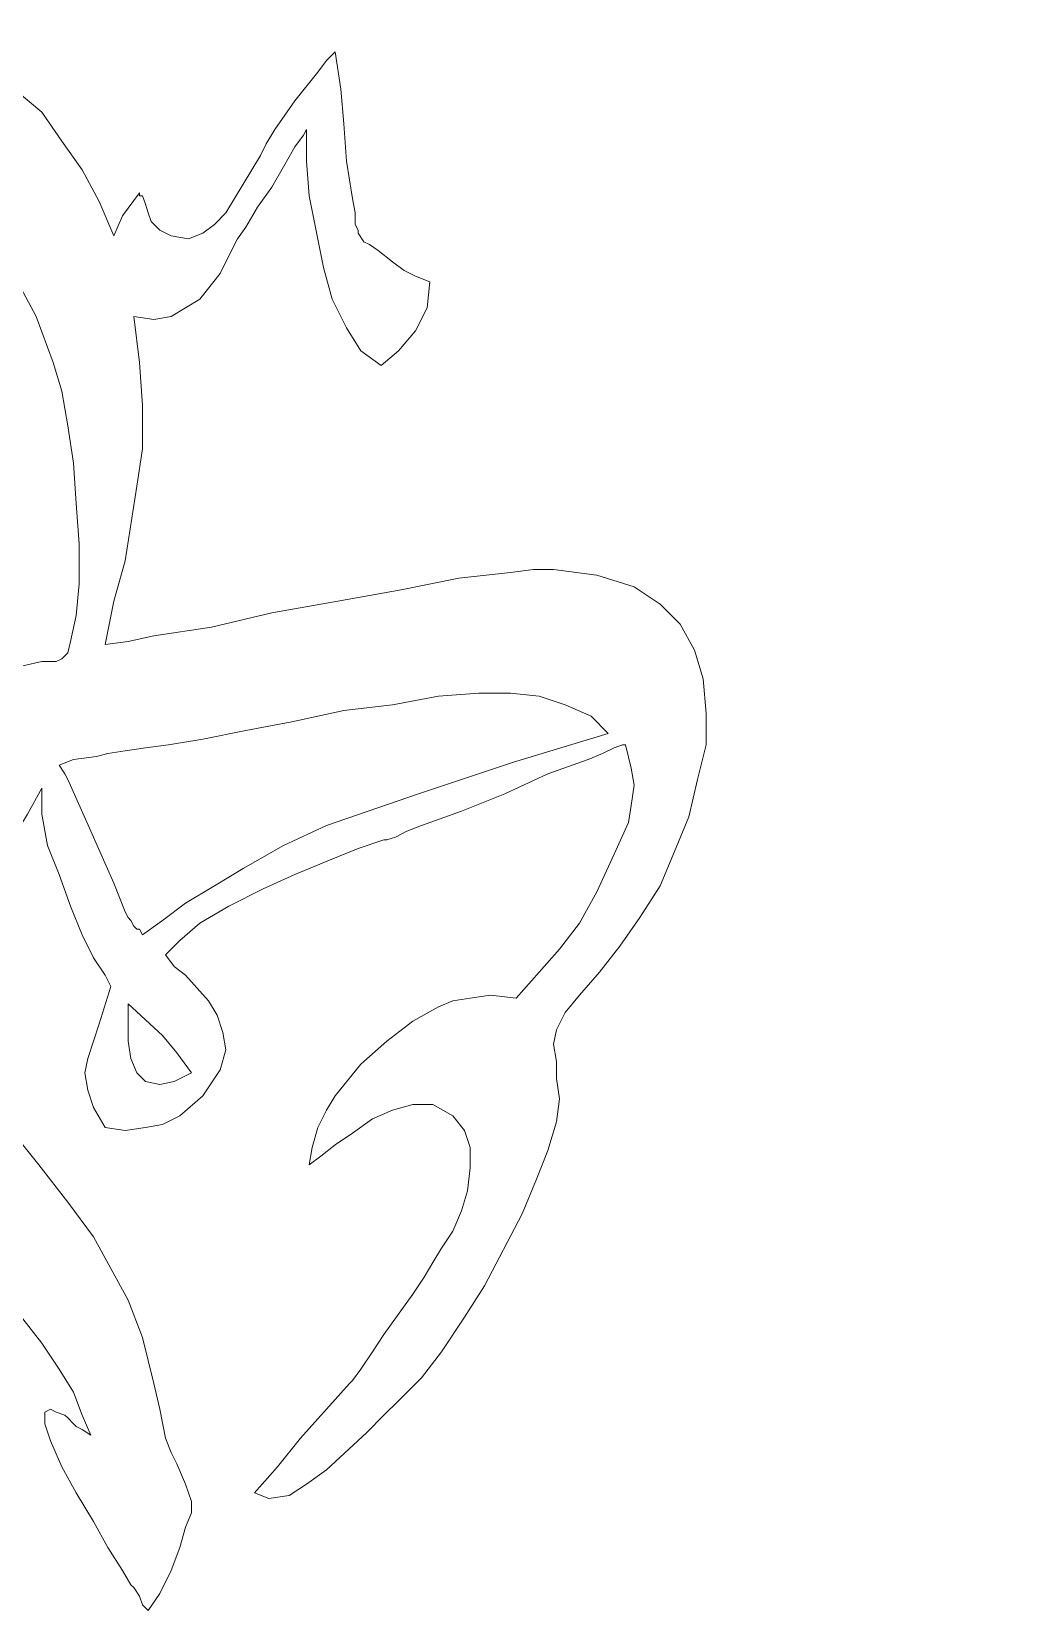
# Model space of a CAD drawing. Header units: centimetres. Extents: x -51 to 51, y -37 to 37.
# Drawn here: x -3.03 to 5.99, y 20.69 to 35.29 of the extents above; entities that cross this region are included whole.
import ezdxf

# ---------------------------------------------------------------- set-up
doc = ezdxf.new("R2010")
doc.units = ezdxf.units.CM
doc.header["$MEASUREMENT"] = 0
doc.layers.add('Layer 1', color=7, linetype='Continuous')

msp = doc.modelspace()

# ---------------------------------------------------------------- linework, layer by layer
at = {"layer": 'Layer 1', "lineweight": 9}
for points, knots in [([(-3.93871, 35.29278), (-3.93871, 35.29278), (-3.40998, 34.94911), (-3.40998, 34.94911), (-3.40998, 34.94911), (-3.40998, 34.94911), (-2.93413, 34.55256), (-2.93413, 34.55256), (-2.93413, 34.55256), (-2.93413, 34.55256), (-2.74907, 34.28819), (-2.74907, 34.28819), (-2.74907, 34.28819), (-2.74907, 34.28819), (-2.56402, 34.02383), (-2.56402, 34.02383), (-2.56402, 34.02383), (-2.56402, 34.02383), (-2.4054, 33.73303), (-2.4054, 33.73303), (-2.4054, 33.73303), (-2.4054, 33.73303), (-2.27321, 33.41579), (-2.27321, 33.41579)], [0, 0, 0, 0, 0.14285714, 0.14285714, 0.14285714, 0.14285714, 0.28571429, 0.28571429, 0.28571429, 0.28571429, 0.42857143, 0.42857143, 0.42857143, 0.42857143, 0.57142857, 0.57142857, 0.57142857, 0.57142857, 0.71428571, 0.71428571, 0.71428571, 0.71428571, 1, 1, 1, 1]), ([(-0.92495, 34.15601), (-0.92495, 34.15601), (-0.87208, 34.26176), (-0.87208, 34.26176), (-0.87208, 34.26176), (-0.87208, 34.26176), (-0.79277, 34.39394), (-0.79277, 34.39394), (-0.79277, 34.39394), (-0.79277, 34.39394), (-0.60772, 34.65831), (-0.60772, 34.65831), (-0.60772, 34.65831), (-0.60772, 34.65831), (-0.39622, 34.92267), (-0.39622, 34.92267), (-0.39622, 34.92267), (-0.39622, 34.92267), (-0.31691, 35.02842), (-0.31691, 35.02842), (-0.31691, 35.02842), (-0.31691, 35.02842), (-0.2376, 35.10773), (-0.2376, 35.10773)], [0, 0, 0, 0, 0.14285714, 0.14285714, 0.14285714, 0.14285714, 0.28571429, 0.28571429, 0.28571429, 0.28571429, 0.42857143, 0.42857143, 0.42857143, 0.42857143, 0.57142857, 0.57142857, 0.57142857, 0.57142857, 0.71428571, 0.71428571, 0.71428571, 0.71428571, 1, 1, 1, 1]), ([(-0.2376, 35.10773), (-0.2376, 35.10773), (-0.18473, 34.76405), (-0.18473, 34.76405), (-0.18473, 34.76405), (-0.18473, 34.76405), (-0.1583, 34.44681), (-0.1583, 34.44681), (-0.1583, 34.44681), (-0.1583, 34.44681), (-0.13186, 34.10314), (-0.13186, 34.10314), (-0.13186, 34.10314), (-0.13186, 34.10314), (-0.07899, 33.75946), (-0.07899, 33.75946)], [0, 0, 0, 0, 0.2, 0.2, 0.2, 0.2, 0.4, 0.4, 0.4, 0.4, 0.6, 0.6, 0.6, 0.6, 1, 1, 1, 1]), ([(-5.12835, 34.42038), (-5.12835, 34.42038), (-4.75824, 34.28819), (-4.75824, 34.28819), (-4.75824, 34.28819), (-4.75824, 34.28819), (-4.38813, 34.12958), (-4.38813, 34.12958), (-4.38813, 34.12958), (-4.38813, 34.12958), (-4.04446, 33.94452), (-4.04446, 33.94452), (-4.04446, 33.94452), (-4.04446, 33.94452), (-3.72722, 33.68016), (-3.72722, 33.68016), (-3.72722, 33.68016), (-3.72722, 33.68016), (-3.46286, 33.38935), (-3.46286, 33.38935), (-3.46286, 33.38935), (-3.46286, 33.38935), (-3.19849, 33.07212), (-3.19849, 33.07212), (-3.19849, 33.07212), (-3.19849, 33.07212), (-2.987, 32.67557), (-2.987, 32.67557), (-2.987, 32.67557), (-2.987, 32.67557), (-2.82838, 32.25259), (-2.82838, 32.25259)], [0, 0, 0, 0, 0.11111111, 0.11111111, 0.11111111, 0.11111111, 0.22222222, 0.22222222, 0.22222222, 0.22222222, 0.33333333, 0.33333333, 0.33333333, 0.33333333, 0.44444444, 0.44444444, 0.44444444, 0.44444444, 0.55555556, 0.55555556, 0.55555556, 0.55555556, 0.66666667, 0.66666667, 0.66666667, 0.66666667, 0.77777778, 0.77777778, 0.77777778, 0.77777778, 1, 1, 1, 1]), ([(-0.50197, 34.39394), (-0.50197, 34.39394), (-0.52841, 34.34107), (-0.52841, 34.34107), (-0.52841, 34.34107), (-0.52841, 34.34107), (-0.60772, 34.23532), (-0.60772, 34.23532), (-0.60772, 34.23532), (-0.60772, 34.23532), (-0.71346, 34.05027), (-0.71346, 34.05027), (-0.71346, 34.05027), (-0.71346, 34.05027), (-0.81921, 33.86521), (-0.81921, 33.86521), (-0.81921, 33.86521), (-0.81921, 33.86521), (-0.95139, 33.68016), (-0.95139, 33.68016), (-0.95139, 33.68016), (-0.95139, 33.68016), (-1.05714, 33.4951), (-1.05714, 33.4951), (-1.05714, 33.4951), (-1.05714, 33.4951), (-1.13645, 33.38935), (-1.13645, 33.38935), (-1.13645, 33.38935), (-1.13645, 33.38935), (-1.16288, 33.33648), (-1.16288, 33.33648)], [0, 0, 0, 0, 0.11111111, 0.11111111, 0.11111111, 0.11111111, 0.22222222, 0.22222222, 0.22222222, 0.22222222, 0.33333333, 0.33333333, 0.33333333, 0.33333333, 0.44444444, 0.44444444, 0.44444444, 0.44444444, 0.55555556, 0.55555556, 0.55555556, 0.55555556, 0.66666667, 0.66666667, 0.66666667, 0.66666667, 0.77777778, 0.77777778, 0.77777778, 0.77777778, 1, 1, 1, 1]), ([(0.18538, 32.22615), (0.18538, 32.22615), (0.00032, 32.35833), (0.00032, 32.35833), (0.00032, 32.35833), (0.00032, 32.35833), (-0.13186, 32.56982), (-0.13186, 32.56982), (-0.13186, 32.56982), (-0.13186, 32.56982), (-0.26404, 32.83419), (-0.26404, 32.83419), (-0.26404, 32.83419), (-0.26404, 32.83419), (-0.34335, 33.12499), (-0.34335, 33.12499), (-0.34335, 33.12499), (-0.34335, 33.12499), (-0.47553, 33.7859), (-0.47553, 33.7859), (-0.47553, 33.7859), (-0.47553, 33.7859), (-0.50197, 34.10314), (-0.50197, 34.10314), (-0.50197, 34.10314), (-0.50197, 34.10314), (-0.50197, 34.39394), (-0.50197, 34.39394)], [0, 0, 0, 0, 0.125, 0.125, 0.125, 0.125, 0.25, 0.25, 0.25, 0.25, 0.375, 0.375, 0.375, 0.375, 0.5, 0.5, 0.5, 0.5, 0.625, 0.625, 0.625, 0.625, 0.75, 0.75, 0.75, 0.75, 1, 1, 1, 1]), ([(-1.74448, 33.41579), (-1.74448, 33.41579), (-1.58587, 33.38935), (-1.58587, 33.38935), (-1.58587, 33.38935), (-1.58587, 33.38935), (-1.45368, 33.44223), (-1.45368, 33.44223), (-1.45368, 33.44223), (-1.45368, 33.44223), (-1.34794, 33.52154), (-1.34794, 33.52154), (-1.34794, 33.52154), (-1.34794, 33.52154), (-1.24219, 33.62728), (-1.24219, 33.62728), (-1.24219, 33.62728), (-1.24219, 33.62728), (-1.08357, 33.89165), (-1.08357, 33.89165), (-1.08357, 33.89165), (-1.08357, 33.89165), (-0.92495, 34.15601), (-0.92495, 34.15601)], [0, 0, 0, 0, 0.14285714, 0.14285714, 0.14285714, 0.14285714, 0.28571429, 0.28571429, 0.28571429, 0.28571429, 0.42857143, 0.42857143, 0.42857143, 0.42857143, 0.57142857, 0.57142857, 0.57142857, 0.57142857, 0.71428571, 0.71428571, 0.71428571, 0.71428571, 1, 1, 1, 1]), ([(-2.27321, 33.41579), (-2.27321, 33.41579), (-2.1939, 33.60085), (-2.1939, 33.60085), (-2.1939, 33.60085), (-2.1939, 33.60085), (-2.03529, 33.81234), (-2.03529, 33.81234)], [0, 0, 0, 0, 0.33333333, 0.33333333, 0.33333333, 0.33333333, 1, 1, 1, 1]), ([(-2.03529, 33.81234), (-2.03529, 33.81234), (-2.03529, 33.7859), (-2.03529, 33.7859), (-2.03529, 33.7859), (-2.03529, 33.7859), (-2.00885, 33.7859), (-2.00885, 33.7859), (-2.00885, 33.7859), (-2.00885, 33.7859), (-2.00885, 33.7859), (-2.00885, 33.7859), (-2.00885, 33.7859), (-2.00885, 33.7859), (-1.98241, 33.70659), (-1.98241, 33.70659)], [0, 0, 0, 0, 0.2, 0.2, 0.2, 0.2, 0.4, 0.4, 0.4, 0.4, 0.6, 0.6, 0.6, 0.6, 1, 1, 1, 1]), ([(-0.07899, 33.75946), (-0.07899, 33.75946), (-0.05255, 33.62728), (-0.05255, 33.62728), (-0.05255, 33.62728), (-0.05255, 33.62728), (-0.05255, 33.52154), (-0.05255, 33.52154), (-0.05255, 33.52154), (-0.05255, 33.52154), (-0.02611, 33.46866), (-0.02611, 33.46866), (-0.02611, 33.46866), (-0.02611, 33.46866), (-0.02611, 33.44223), (-0.02611, 33.44223), (-0.02611, 33.44223), (-0.02611, 33.44223), (0.02676, 33.36292), (0.02676, 33.36292), (0.02676, 33.36292), (0.02676, 33.36292), (0.07963, 33.33648), (0.07963, 33.33648), (0.07963, 33.33648), (0.07963, 33.33648), (0.15894, 33.28361), (0.15894, 33.28361)], [0, 0, 0, 0, 0.125, 0.125, 0.125, 0.125, 0.25, 0.25, 0.25, 0.25, 0.375, 0.375, 0.375, 0.375, 0.5, 0.5, 0.5, 0.5, 0.625, 0.625, 0.625, 0.625, 0.75, 0.75, 0.75, 0.75, 1, 1, 1, 1]), ([(-1.98241, 33.70659), (-1.98241, 33.70659), (-1.95598, 33.62728), (-1.95598, 33.62728), (-1.95598, 33.62728), (-1.95598, 33.62728), (-1.92954, 33.54797), (-1.92954, 33.54797), (-1.92954, 33.54797), (-1.92954, 33.54797), (-1.85023, 33.46866), (-1.85023, 33.46866), (-1.85023, 33.46866), (-1.85023, 33.46866), (-1.74448, 33.41579), (-1.74448, 33.41579)], [0, 0, 0, 0, 0.2, 0.2, 0.2, 0.2, 0.4, 0.4, 0.4, 0.4, 0.6, 0.6, 0.6, 0.6, 1, 1, 1, 1]), ([(-1.16288, 33.33648), (-1.16288, 33.33648), (-1.29506, 33.07212), (-1.29506, 33.07212), (-1.29506, 33.07212), (-1.29506, 33.07212), (-1.48012, 32.83419), (-1.48012, 32.83419), (-1.48012, 32.83419), (-1.48012, 32.83419), (-1.6123, 32.75488), (-1.6123, 32.75488), (-1.6123, 32.75488), (-1.6123, 32.75488), (-1.74448, 32.67557), (-1.74448, 32.67557), (-1.74448, 32.67557), (-1.74448, 32.67557), (-1.9031, 32.64913), (-1.9031, 32.64913), (-1.9031, 32.64913), (-1.9031, 32.64913), (-2.08816, 32.67557), (-2.08816, 32.67557)], [0, 0, 0, 0, 0.14285714, 0.14285714, 0.14285714, 0.14285714, 0.28571429, 0.28571429, 0.28571429, 0.28571429, 0.42857143, 0.42857143, 0.42857143, 0.42857143, 0.57142857, 0.57142857, 0.57142857, 0.57142857, 0.71428571, 0.71428571, 0.71428571, 0.71428571, 1, 1, 1, 1]), ([(0.15894, 33.28361), (0.15894, 33.28361), (0.29112, 33.17786), (0.29112, 33.17786), (0.29112, 33.17786), (0.29112, 33.17786), (0.39687, 33.09855), (0.39687, 33.09855), (0.39687, 33.09855), (0.39687, 33.09855), (0.50262, 33.04568), (0.50262, 33.04568), (0.50262, 33.04568), (0.50262, 33.04568), (0.6348, 32.99281), (0.6348, 32.99281)], [0, 0, 0, 0, 0.2, 0.2, 0.2, 0.2, 0.4, 0.4, 0.4, 0.4, 0.6, 0.6, 0.6, 0.6, 1, 1, 1, 1]), ([(0.6348, 32.99281), (0.6348, 32.99281), (0.60836, 32.75488), (0.60836, 32.75488), (0.60836, 32.75488), (0.60836, 32.75488), (0.50262, 32.54339), (0.50262, 32.54339), (0.50262, 32.54339), (0.50262, 32.54339), (0.344, 32.35833), (0.344, 32.35833), (0.344, 32.35833), (0.344, 32.35833), (0.18538, 32.22615), (0.18538, 32.22615)], [0, 0, 0, 0, 0.2, 0.2, 0.2, 0.2, 0.4, 0.4, 0.4, 0.4, 0.6, 0.6, 0.6, 0.6, 1, 1, 1, 1]), ([(-2.08816, 32.67557), (-2.08816, 32.67557), (-2.03529, 32.25259), (-2.03529, 32.25259), (-2.03529, 32.25259), (-2.03529, 32.25259), (-2.00885, 31.85604), (-2.00885, 31.85604), (-2.00885, 31.85604), (-2.00885, 31.85604), (-2.00885, 31.45949), (-2.00885, 31.45949), (-2.00885, 31.45949), (-2.00885, 31.45949), (-2.06172, 31.11582), (-2.06172, 31.11582), (-2.06172, 31.11582), (-2.06172, 31.11582), (-2.16747, 30.42847), (-2.16747, 30.42847), (-2.16747, 30.42847), (-2.16747, 30.42847), (-2.27321, 30.05836), (-2.27321, 30.05836), (-2.27321, 30.05836), (-2.27321, 30.05836), (-2.35252, 29.66181), (-2.35252, 29.66181)], [0, 0, 0, 0, 0.125, 0.125, 0.125, 0.125, 0.25, 0.25, 0.25, 0.25, 0.375, 0.375, 0.375, 0.375, 0.5, 0.5, 0.5, 0.5, 0.625, 0.625, 0.625, 0.625, 0.75, 0.75, 0.75, 0.75, 1, 1, 1, 1]), ([(-2.82838, 32.25259), (-2.82838, 32.25259), (-2.74907, 31.98822), (-2.74907, 31.98822), (-2.74907, 31.98822), (-2.74907, 31.98822), (-2.6962, 31.67098), (-2.6962, 31.67098), (-2.6962, 31.67098), (-2.6962, 31.67098), (-2.64332, 31.32731), (-2.64332, 31.32731), (-2.64332, 31.32731), (-2.64332, 31.32731), (-2.61689, 30.9572), (-2.61689, 30.9572), (-2.61689, 30.9572), (-2.61689, 30.9572), (-2.59045, 30.58709), (-2.59045, 30.58709), (-2.59045, 30.58709), (-2.59045, 30.58709), (-2.59045, 30.21698), (-2.59045, 30.21698), (-2.59045, 30.21698), (-2.59045, 30.21698), (-2.61689, 29.92617), (-2.61689, 29.92617), (-2.61689, 29.92617), (-2.61689, 29.92617), (-2.66976, 29.68825), (-2.66976, 29.68825)], [0, 0, 0, 0, 0.11111111, 0.11111111, 0.11111111, 0.11111111, 0.22222222, 0.22222222, 0.22222222, 0.22222222, 0.33333333, 0.33333333, 0.33333333, 0.33333333, 0.44444444, 0.44444444, 0.44444444, 0.44444444, 0.55555556, 0.55555556, 0.55555556, 0.55555556, 0.66666667, 0.66666667, 0.66666667, 0.66666667, 0.77777778, 0.77777778, 0.77777778, 0.77777778, 1, 1, 1, 1]), ([(-2.35252, 29.66181), (-2.35252, 29.66181), (-2.14103, 29.68825), (-2.14103, 29.68825), (-2.14103, 29.68825), (-2.14103, 29.68825), (-1.9031, 29.74112), (-1.9031, 29.74112), (-1.9031, 29.74112), (-1.9031, 29.74112), (-1.37437, 29.82043), (-1.37437, 29.82043), (-1.37437, 29.82043), (-1.37437, 29.82043), (-0.81921, 29.95261), (-0.81921, 29.95261), (-0.81921, 29.95261), (-0.81921, 29.95261), (-0.21117, 30.05836), (-0.21117, 30.05836), (-0.21117, 30.05836), (-0.21117, 30.05836), (0.37043, 30.1641), (0.37043, 30.1641), (0.37043, 30.1641), (0.37043, 30.1641), (0.89916, 30.26985), (0.89916, 30.26985), (0.89916, 30.26985), (0.89916, 30.26985), (1.37502, 30.32272), (1.37502, 30.32272), (1.37502, 30.32272), (1.37502, 30.32272), (1.58651, 30.34916), (1.58651, 30.34916), (1.58651, 30.34916), (1.58651, 30.34916), (1.77157, 30.34916), (1.77157, 30.34916)], [0, 0, 0, 0, 0.09090909, 0.09090909, 0.09090909, 0.09090909, 0.18181818, 0.18181818, 0.18181818, 0.18181818, 0.27272727, 0.27272727, 0.27272727, 0.27272727, 0.36363636, 0.36363636, 0.36363636, 0.36363636, 0.45454545, 0.45454545, 0.45454545, 0.45454545, 0.54545455, 0.54545455, 0.54545455, 0.54545455, 0.63636364, 0.63636364, 0.63636364, 0.63636364, 0.72727273, 0.72727273, 0.72727273, 0.72727273, 0.81818182, 0.81818182, 0.81818182, 0.81818182, 1, 1, 1, 1]), ([(1.77157, 30.34916), (1.77157, 30.34916), (2.16812, 30.29629), (2.16812, 30.29629), (2.16812, 30.29629), (2.16812, 30.29629), (2.51179, 30.19054), (2.51179, 30.19054), (2.51179, 30.19054), (2.51179, 30.19054), (2.74972, 30.03192), (2.74972, 30.03192), (2.74972, 30.03192), (2.74972, 30.03192), (2.93477, 29.84687), (2.93477, 29.84687), (2.93477, 29.84687), (2.93477, 29.84687), (3.06696, 29.60894), (3.06696, 29.60894), (3.06696, 29.60894), (3.06696, 29.60894), (3.14627, 29.34457), (3.14627, 29.34457), (3.14627, 29.34457), (3.14627, 29.34457), (3.1727, 29.02733), (3.1727, 29.02733), (3.1727, 29.02733), (3.1727, 29.02733), (3.1727, 28.73653), (3.1727, 28.73653), (3.1727, 28.73653), (3.1727, 28.73653), (3.09339, 28.4193), (3.09339, 28.4193), (3.09339, 28.4193), (3.09339, 28.4193), (3.01408, 28.07562), (3.01408, 28.07562), (3.01408, 28.07562), (3.01408, 28.07562), (2.8819, 27.75838), (2.8819, 27.75838), (2.8819, 27.75838), (2.8819, 27.75838), (2.74972, 27.44115), (2.74972, 27.44115), (2.74972, 27.44115), (2.74972, 27.44115), (2.56466, 27.15034), (2.56466, 27.15034), (2.56466, 27.15034), (2.56466, 27.15034), (2.37961, 26.88598), (2.37961, 26.88598), (2.37961, 26.88598), (2.37961, 26.88598), (2.19455, 26.64805), (2.19455, 26.64805), (2.19455, 26.64805), (2.19455, 26.64805), (2.0095, 26.43656), (2.0095, 26.43656)], [0, 0, 0, 0, 0.05882353, 0.05882353, 0.05882353, 0.05882353, 0.11764706, 0.11764706, 0.11764706, 0.11764706, 0.17647059, 0.17647059, 0.17647059, 0.17647059, 0.23529412, 0.23529412, 0.23529412, 0.23529412, 0.29411765, 0.29411765, 0.29411765, 0.29411765, 0.35294118, 0.35294118, 0.35294118, 0.35294118, 0.41176471, 0.41176471, 0.41176471, 0.41176471, 0.47058824, 0.47058824, 0.47058824, 0.47058824, 0.52941176, 0.52941176, 0.52941176, 0.52941176, 0.58823529, 0.58823529, 0.58823529, 0.58823529, 0.64705882, 0.64705882, 0.64705882, 0.64705882, 0.70588235, 0.70588235, 0.70588235, 0.70588235, 0.76470588, 0.76470588, 0.76470588, 0.76470588, 0.82352941, 0.82352941, 0.82352941, 0.82352941, 0.88235294, 0.88235294, 0.88235294, 0.88235294, 1, 1, 1, 1]), ([(-2.66976, 29.68825), (-2.66976, 29.68825), (-2.6962, 29.5825), (-2.6962, 29.5825), (-2.6962, 29.5825), (-2.6962, 29.5825), (-2.74907, 29.52963), (-2.74907, 29.52963), (-2.74907, 29.52963), (-2.74907, 29.52963), (-2.80194, 29.50319), (-2.80194, 29.50319), (-2.80194, 29.50319), (-2.80194, 29.50319), (-2.93413, 29.50319), (-2.93413, 29.50319)], [0, 0, 0, 0, 0.2, 0.2, 0.2, 0.2, 0.4, 0.4, 0.4, 0.4, 0.6, 0.6, 0.6, 0.6, 1, 1, 1, 1]), ([(-2.93413, 29.50319), (-2.93413, 29.50319), (-3.40998, 29.39745), (-3.40998, 29.39745), (-3.40998, 29.39745), (-3.40998, 29.39745), (-3.88584, 29.31814), (-3.88584, 29.31814), (-3.88584, 29.31814), (-3.88584, 29.31814), (-4.3617, 29.18595), (-4.3617, 29.18595), (-4.3617, 29.18595), (-4.3617, 29.18595), (-4.83755, 29.0009), (-4.83755, 29.0009)], [0, 0, 0, 0, 0.2, 0.2, 0.2, 0.2, 0.4, 0.4, 0.4, 0.4, 0.6, 0.6, 0.6, 0.6, 1, 1, 1, 1]), ([(1.37502, 29.21239), (1.37502, 29.21239), (1.08422, 29.21239), (1.08422, 29.21239), (1.08422, 29.21239), (1.08422, 29.21239), (0.71411, 29.18595), (0.71411, 29.18595), (0.71411, 29.18595), (0.71411, 29.18595), (0.29112, 29.10664), (0.29112, 29.10664), (0.29112, 29.10664), (0.29112, 29.10664), (-0.1583, 29.05377), (-0.1583, 29.05377), (-0.1583, 29.05377), (-0.1583, 29.05377), (-0.63415, 28.94803), (-0.63415, 28.94803), (-0.63415, 28.94803), (-0.63415, 28.94803), (-1.05714, 28.86872), (-1.05714, 28.86872), (-1.05714, 28.86872), (-1.05714, 28.86872), (-1.45368, 28.78941), (-1.45368, 28.78941), (-1.45368, 28.78941), (-1.45368, 28.78941), (-1.77092, 28.73653), (-1.77092, 28.73653)], [0, 0, 0, 0, 0.11111111, 0.11111111, 0.11111111, 0.11111111, 0.22222222, 0.22222222, 0.22222222, 0.22222222, 0.33333333, 0.33333333, 0.33333333, 0.33333333, 0.44444444, 0.44444444, 0.44444444, 0.44444444, 0.55555556, 0.55555556, 0.55555556, 0.55555556, 0.66666667, 0.66666667, 0.66666667, 0.66666667, 0.77777778, 0.77777778, 0.77777778, 0.77777778, 1, 1, 1, 1]), ([(2.27386, 28.84228), (2.27386, 28.84228), (2.11524, 29.0009), (2.11524, 29.0009), (2.11524, 29.0009), (2.11524, 29.0009), (1.87731, 29.10664), (1.87731, 29.10664), (1.87731, 29.10664), (1.87731, 29.10664), (1.63939, 29.18595), (1.63939, 29.18595), (1.63939, 29.18595), (1.63939, 29.18595), (1.37502, 29.21239), (1.37502, 29.21239)], [0, 0, 0, 0, 0.2, 0.2, 0.2, 0.2, 0.4, 0.4, 0.4, 0.4, 0.6, 0.6, 0.6, 0.6, 1, 1, 1, 1]), ([(-1.08357, 27.59976), (-1.08357, 27.59976), (-0.71346, 27.81126), (-0.71346, 27.81126), (-0.71346, 27.81126), (-0.71346, 27.81126), (-0.31691, 27.99631), (-0.31691, 27.99631), (-0.31691, 27.99631), (-0.31691, 27.99631), (0.52905, 28.28711), (0.52905, 28.28711), (0.52905, 28.28711), (0.52905, 28.28711), (1.40146, 28.57791), (1.40146, 28.57791), (1.40146, 28.57791), (1.40146, 28.57791), (2.27386, 28.84228), (2.27386, 28.84228)], [0, 0, 0, 0, 0.16666667, 0.16666667, 0.16666667, 0.16666667, 0.33333333, 0.33333333, 0.33333333, 0.33333333, 0.5, 0.5, 0.5, 0.5, 0.66666667, 0.66666667, 0.66666667, 0.66666667, 1, 1, 1, 1]), ([(-1.77092, 28.73653), (-1.77092, 28.73653), (-1.98241, 28.7101), (-1.98241, 28.7101), (-1.98241, 28.7101), (-1.98241, 28.7101), (-2.16747, 28.68366), (-2.16747, 28.68366), (-2.16747, 28.68366), (-2.16747, 28.68366), (-2.32609, 28.65722), (-2.32609, 28.65722), (-2.32609, 28.65722), (-2.32609, 28.65722), (-2.43183, 28.63079), (-2.43183, 28.63079), (-2.43183, 28.63079), (-2.43183, 28.63079), (-2.64332, 28.60435), (-2.64332, 28.60435), (-2.64332, 28.60435), (-2.64332, 28.60435), (-2.77551, 28.55148), (-2.77551, 28.55148)], [0, 0, 0, 0, 0.14285714, 0.14285714, 0.14285714, 0.14285714, 0.28571429, 0.28571429, 0.28571429, 0.28571429, 0.42857143, 0.42857143, 0.42857143, 0.42857143, 0.57142857, 0.57142857, 0.57142857, 0.57142857, 0.71428571, 0.71428571, 0.71428571, 0.71428571, 1, 1, 1, 1]), ([(2.43248, 28.73653), (2.43248, 28.73653), (2.40604, 28.73653), (2.40604, 28.73653), (2.40604, 28.73653), (2.40604, 28.73653), (2.32673, 28.7101), (2.32673, 28.7101), (2.32673, 28.7101), (2.32673, 28.7101), (2.22099, 28.65722), (2.22099, 28.65722), (2.22099, 28.65722), (2.22099, 28.65722), (2.08881, 28.60435), (2.08881, 28.60435), (2.08881, 28.60435), (2.08881, 28.60435), (1.71869, 28.47217), (1.71869, 28.47217), (1.71869, 28.47217), (1.71869, 28.47217), (1.32215, 28.28711), (1.32215, 28.28711), (1.32215, 28.28711), (1.32215, 28.28711), (0.9256, 28.12849), (0.9256, 28.12849), (0.9256, 28.12849), (0.9256, 28.12849), (0.55549, 27.99631), (0.55549, 27.99631), (0.55549, 27.99631), (0.55549, 27.99631), (0.42331, 27.94344), (0.42331, 27.94344), (0.42331, 27.94344), (0.42331, 27.94344), (0.31756, 27.89057), (0.31756, 27.89057), (0.31756, 27.89057), (0.31756, 27.89057), (0.23825, 27.86413), (0.23825, 27.86413), (0.23825, 27.86413), (0.23825, 27.86413), (0.21182, 27.86413), (0.21182, 27.86413)], [0, 0, 0, 0, 0.07692308, 0.07692308, 0.07692308, 0.07692308, 0.15384615, 0.15384615, 0.15384615, 0.15384615, 0.23076923, 0.23076923, 0.23076923, 0.23076923, 0.30769231, 0.30769231, 0.30769231, 0.30769231, 0.38461538, 0.38461538, 0.38461538, 0.38461538, 0.46153846, 0.46153846, 0.46153846, 0.46153846, 0.53846154, 0.53846154, 0.53846154, 0.53846154, 0.61538462, 0.61538462, 0.61538462, 0.61538462, 0.69230769, 0.69230769, 0.69230769, 0.69230769, 0.76923077, 0.76923077, 0.76923077, 0.76923077, 0.84615385, 0.84615385, 0.84615385, 0.84615385, 1, 1, 1, 1]), ([(2.16812, 27.38827), (2.16812, 27.38827), (2.32673, 27.73195), (2.32673, 27.73195), (2.32673, 27.73195), (2.32673, 27.73195), (2.45892, 28.02275), (2.45892, 28.02275), (2.45892, 28.02275), (2.45892, 28.02275), (2.48535, 28.18137), (2.48535, 28.18137), (2.48535, 28.18137), (2.48535, 28.18137), (2.51179, 28.36642), (2.51179, 28.36642), (2.51179, 28.36642), (2.51179, 28.36642), (2.48535, 28.52504), (2.48535, 28.52504), (2.48535, 28.52504), (2.48535, 28.52504), (2.43248, 28.73653), (2.43248, 28.73653)], [0, 0, 0, 0, 0.14285714, 0.14285714, 0.14285714, 0.14285714, 0.28571429, 0.28571429, 0.28571429, 0.28571429, 0.42857143, 0.42857143, 0.42857143, 0.42857143, 0.57142857, 0.57142857, 0.57142857, 0.57142857, 0.71428571, 0.71428571, 0.71428571, 0.71428571, 1, 1, 1, 1]), ([(-2.77551, 28.55148), (-2.77551, 28.55148), (-2.72263, 28.47217), (-2.72263, 28.47217), (-2.72263, 28.47217), (-2.72263, 28.47217), (-2.6962, 28.4193), (-2.6962, 28.4193)], [0, 0, 0, 0, 0.33333333, 0.33333333, 0.33333333, 0.33333333, 1, 1, 1, 1]), ([(-2.93413, 28.33999), (-2.93413, 28.33999), (-3.06631, 28.10206), (-3.06631, 28.10206), (-3.06631, 28.10206), (-3.06631, 28.10206), (-3.14562, 27.96988), (-3.14562, 27.96988), (-3.14562, 27.96988), (-3.14562, 27.96988), (-3.25136, 27.78482), (-3.25136, 27.78482)], [0, 0, 0, 0, 0.25, 0.25, 0.25, 0.25, 0.5, 0.5, 0.5, 0.5, 1, 1, 1, 1]), ([(-2.29965, 26.51587), (-2.29965, 26.51587), (-2.35252, 26.62161), (-2.35252, 26.62161), (-2.35252, 26.62161), (-2.35252, 26.62161), (-2.45827, 26.78023), (-2.45827, 26.78023), (-2.45827, 26.78023), (-2.45827, 26.78023), (-2.56402, 26.99173), (-2.56402, 26.99173), (-2.56402, 26.99173), (-2.56402, 26.99173), (-2.66976, 27.25609), (-2.66976, 27.25609), (-2.66976, 27.25609), (-2.66976, 27.25609), (-2.77551, 27.54689), (-2.77551, 27.54689), (-2.77551, 27.54689), (-2.77551, 27.54689), (-2.88125, 27.81126), (-2.88125, 27.81126), (-2.88125, 27.81126), (-2.88125, 27.81126), (-2.93413, 28.10206), (-2.93413, 28.10206), (-2.93413, 28.10206), (-2.93413, 28.10206), (-2.93413, 28.33999), (-2.93413, 28.33999)], [0, 0, 0, 0, 0.11111111, 0.11111111, 0.11111111, 0.11111111, 0.22222222, 0.22222222, 0.22222222, 0.22222222, 0.33333333, 0.33333333, 0.33333333, 0.33333333, 0.44444444, 0.44444444, 0.44444444, 0.44444444, 0.55555556, 0.55555556, 0.55555556, 0.55555556, 0.66666667, 0.66666667, 0.66666667, 0.66666667, 0.77777778, 0.77777778, 0.77777778, 0.77777778, 1, 1, 1, 1]), ([(-2.6962, 28.4193), (-2.6962, 28.4193), (-2.48471, 27.94344), (-2.48471, 27.94344), (-2.48471, 27.94344), (-2.48471, 27.94344), (-2.27321, 27.46758), (-2.27321, 27.46758)], [0, 0, 0, 0, 0.33333333, 0.33333333, 0.33333333, 0.33333333, 1, 1, 1, 1]), ([(0.21182, 27.86413), (0.21182, 27.86413), (-0.02611, 27.78482), (-0.02611, 27.78482), (-0.02611, 27.78482), (-0.02611, 27.78482), (-0.29048, 27.67907), (-0.29048, 27.67907), (-0.29048, 27.67907), (-0.29048, 27.67907), (-0.60772, 27.54689), (-0.60772, 27.54689), (-0.60772, 27.54689), (-0.60772, 27.54689), (-0.89852, 27.41471), (-0.89852, 27.41471), (-0.89852, 27.41471), (-0.89852, 27.41471), (-1.21575, 27.25609), (-1.21575, 27.25609), (-1.21575, 27.25609), (-1.21575, 27.25609), (-1.48012, 27.09747), (-1.48012, 27.09747), (-1.48012, 27.09747), (-1.48012, 27.09747), (-1.66517, 26.93885), (-1.66517, 26.93885), (-1.66517, 26.93885), (-1.66517, 26.93885), (-1.79736, 26.80667), (-1.79736, 26.80667)], [0, 0, 0, 0, 0.11111111, 0.11111111, 0.11111111, 0.11111111, 0.22222222, 0.22222222, 0.22222222, 0.22222222, 0.33333333, 0.33333333, 0.33333333, 0.33333333, 0.44444444, 0.44444444, 0.44444444, 0.44444444, 0.55555556, 0.55555556, 0.55555556, 0.55555556, 0.66666667, 0.66666667, 0.66666667, 0.66666667, 0.77777778, 0.77777778, 0.77777778, 0.77777778, 1, 1, 1, 1]), ([(-2.00885, 26.99173), (-2.00885, 26.99173), (-1.82379, 27.12391), (-1.82379, 27.12391), (-1.82379, 27.12391), (-1.82379, 27.12391), (-1.6123, 27.28253), (-1.6123, 27.28253), (-1.6123, 27.28253), (-1.6123, 27.28253), (-1.34794, 27.44115), (-1.34794, 27.44115), (-1.34794, 27.44115), (-1.34794, 27.44115), (-1.08357, 27.59976), (-1.08357, 27.59976)], [0, 0, 0, 0, 0.2, 0.2, 0.2, 0.2, 0.4, 0.4, 0.4, 0.4, 0.6, 0.6, 0.6, 0.6, 1, 1, 1, 1]), ([(-2.27321, 27.46758), (-2.27321, 27.46758), (-2.22034, 27.3354), (-2.22034, 27.3354), (-2.22034, 27.3354), (-2.22034, 27.3354), (-2.16747, 27.20322), (-2.16747, 27.20322)], [0, 0, 0, 0, 0.33333333, 0.33333333, 0.33333333, 0.33333333, 1, 1, 1, 1]), ([(1.42789, 26.41012), (1.42789, 26.41012), (1.63939, 26.64805), (1.63939, 26.64805), (1.63939, 26.64805), (1.63939, 26.64805), (1.82444, 26.85954), (1.82444, 26.85954), (1.82444, 26.85954), (1.82444, 26.85954), (2.0095, 27.09747), (2.0095, 27.09747), (2.0095, 27.09747), (2.0095, 27.09747), (2.16812, 27.38827), (2.16812, 27.38827)], [0, 0, 0, 0, 0.2, 0.2, 0.2, 0.2, 0.4, 0.4, 0.4, 0.4, 0.6, 0.6, 0.6, 0.6, 1, 1, 1, 1]), ([(-2.16747, 27.20322), (-2.16747, 27.20322), (-2.14103, 27.15034), (-2.14103, 27.15034), (-2.14103, 27.15034), (-2.14103, 27.15034), (-2.11459, 27.12391), (-2.11459, 27.12391)], [0, 0, 0, 0, 0.33333333, 0.33333333, 0.33333333, 0.33333333, 1, 1, 1, 1]), ([(-2.11459, 27.12391), (-2.11459, 27.12391), (-2.08816, 27.07103), (-2.08816, 27.07103), (-2.08816, 27.07103), (-2.08816, 27.07103), (-2.06172, 27.0446), (-2.06172, 27.0446), (-2.06172, 27.0446), (-2.06172, 27.0446), (-2.03529, 27.0446), (-2.03529, 27.0446), (-2.03529, 27.0446), (-2.03529, 27.0446), (-2.00885, 26.99173), (-2.00885, 26.99173)], [0, 0, 0, 0, 0.2, 0.2, 0.2, 0.2, 0.4, 0.4, 0.4, 0.4, 0.6, 0.6, 0.6, 0.6, 1, 1, 1, 1]), ([(-1.79736, 26.80667), (-1.79736, 26.80667), (-1.71805, 26.70092), (-1.71805, 26.70092), (-1.71805, 26.70092), (-1.71805, 26.70092), (-1.6123, 26.62161), (-1.6123, 26.62161), (-1.6123, 26.62161), (-1.6123, 26.62161), (-1.40081, 26.38369), (-1.40081, 26.38369), (-1.40081, 26.38369), (-1.40081, 26.38369), (-1.3215, 26.2515), (-1.3215, 26.2515), (-1.3215, 26.2515), (-1.3215, 26.2515), (-1.26863, 26.09289), (-1.26863, 26.09289), (-1.26863, 26.09289), (-1.26863, 26.09289), (-1.24219, 25.93427), (-1.24219, 25.93427), (-1.24219, 25.93427), (-1.24219, 25.93427), (-1.29506, 25.74921), (-1.29506, 25.74921)], [0, 0, 0, 0, 0.125, 0.125, 0.125, 0.125, 0.25, 0.25, 0.25, 0.25, 0.375, 0.375, 0.375, 0.375, 0.5, 0.5, 0.5, 0.5, 0.625, 0.625, 0.625, 0.625, 0.75, 0.75, 0.75, 0.75, 1, 1, 1, 1]), ([(-2.35252, 25.22048), (-2.35252, 25.22048), (-2.45827, 25.40554), (-2.45827, 25.40554), (-2.45827, 25.40554), (-2.45827, 25.40554), (-2.51114, 25.56416), (-2.51114, 25.56416), (-2.51114, 25.56416), (-2.51114, 25.56416), (-2.53758, 25.72277), (-2.53758, 25.72277), (-2.53758, 25.72277), (-2.53758, 25.72277), (-2.51114, 25.85496), (-2.51114, 25.85496), (-2.51114, 25.85496), (-2.51114, 25.85496), (-2.4054, 26.17219), (-2.4054, 26.17219), (-2.4054, 26.17219), (-2.4054, 26.17219), (-2.29965, 26.51587), (-2.29965, 26.51587)], [0, 0, 0, 0, 0.14285714, 0.14285714, 0.14285714, 0.14285714, 0.28571429, 0.28571429, 0.28571429, 0.28571429, 0.42857143, 0.42857143, 0.42857143, 0.42857143, 0.57142857, 0.57142857, 0.57142857, 0.57142857, 0.71428571, 0.71428571, 0.71428571, 0.71428571, 1, 1, 1, 1]), ([(0.23825, 26.01358), (0.23825, 26.01358), (0.47618, 26.19863), (0.47618, 26.19863), (0.47618, 26.19863), (0.47618, 26.19863), (0.71411, 26.33081), (0.71411, 26.33081), (0.71411, 26.33081), (0.71411, 26.33081), (0.84629, 26.38369), (0.84629, 26.38369), (0.84629, 26.38369), (0.84629, 26.38369), (1.00491, 26.41012), (1.00491, 26.41012), (1.00491, 26.41012), (1.00491, 26.41012), (1.18997, 26.43656), (1.18997, 26.43656), (1.18997, 26.43656), (1.18997, 26.43656), (1.42789, 26.41012), (1.42789, 26.41012)], [0, 0, 0, 0, 0.14285714, 0.14285714, 0.14285714, 0.14285714, 0.28571429, 0.28571429, 0.28571429, 0.28571429, 0.42857143, 0.42857143, 0.42857143, 0.42857143, 0.57142857, 0.57142857, 0.57142857, 0.57142857, 0.71428571, 0.71428571, 0.71428571, 0.71428571, 1, 1, 1, 1]), ([(2.0095, 26.43656), (2.0095, 26.43656), (1.87731, 26.27794), (1.87731, 26.27794), (1.87731, 26.27794), (1.87731, 26.27794), (1.798, 26.11932), (1.798, 26.11932), (1.798, 26.11932), (1.798, 26.11932), (1.77157, 25.98714), (1.77157, 25.98714), (1.77157, 25.98714), (1.77157, 25.98714), (1.798, 25.82852), (1.798, 25.82852), (1.798, 25.82852), (1.798, 25.82852), (1.798, 25.6699), (1.798, 25.6699), (1.798, 25.6699), (1.798, 25.6699), (1.82444, 25.48485), (1.82444, 25.48485), (1.82444, 25.48485), (1.82444, 25.48485), (1.798, 25.27335), (1.798, 25.27335), (1.798, 25.27335), (1.798, 25.27335), (1.71869, 25.00899), (1.71869, 25.00899)], [0, 0, 0, 0, 0.11111111, 0.11111111, 0.11111111, 0.11111111, 0.22222222, 0.22222222, 0.22222222, 0.22222222, 0.33333333, 0.33333333, 0.33333333, 0.33333333, 0.44444444, 0.44444444, 0.44444444, 0.44444444, 0.55555556, 0.55555556, 0.55555556, 0.55555556, 0.66666667, 0.66666667, 0.66666667, 0.66666667, 0.77777778, 0.77777778, 0.77777778, 0.77777778, 1, 1, 1, 1]), ([(-2.14103, 26.35725), (-2.14103, 26.35725), (-1.82379, 26.06645), (-1.82379, 26.06645), (-1.82379, 26.06645), (-1.82379, 26.06645), (-1.69161, 25.90783), (-1.69161, 25.90783), (-1.69161, 25.90783), (-1.69161, 25.90783), (-1.55943, 25.72277), (-1.55943, 25.72277)], [0, 0, 0, 0, 0.25, 0.25, 0.25, 0.25, 0.5, 0.5, 0.5, 0.5, 1, 1, 1, 1]), ([(-1.55943, 25.72277), (-1.55943, 25.72277), (-1.71805, 25.64346), (-1.71805, 25.64346), (-1.71805, 25.64346), (-1.71805, 25.64346), (-1.85023, 25.61703), (-1.85023, 25.61703), (-1.85023, 25.61703), (-1.85023, 25.61703), (-1.98241, 25.64346), (-1.98241, 25.64346), (-1.98241, 25.64346), (-1.98241, 25.64346), (-2.06172, 25.72277), (-2.06172, 25.72277), (-2.06172, 25.72277), (-2.06172, 25.72277), (-2.11459, 25.85496), (-2.11459, 25.85496), (-2.11459, 25.85496), (-2.11459, 25.85496), (-2.14103, 26.01358), (-2.14103, 26.01358), (-2.14103, 26.01358), (-2.14103, 26.01358), (-2.14103, 26.35725), (-2.14103, 26.35725)], [0, 0, 0, 0, 0.125, 0.125, 0.125, 0.125, 0.25, 0.25, 0.25, 0.25, 0.375, 0.375, 0.375, 0.375, 0.5, 0.5, 0.5, 0.5, 0.625, 0.625, 0.625, 0.625, 0.75, 0.75, 0.75, 0.75, 1, 1, 1, 1]), ([(-0.47553, 24.87681), (-0.47553, 24.87681), (-0.4491, 25.03543), (-0.4491, 25.03543), (-0.4491, 25.03543), (-0.4491, 25.03543), (-0.39622, 25.22048), (-0.39622, 25.22048), (-0.39622, 25.22048), (-0.39622, 25.22048), (-0.31691, 25.3791), (-0.31691, 25.3791), (-0.31691, 25.3791), (-0.31691, 25.3791), (-0.2376, 25.51128), (-0.2376, 25.51128), (-0.2376, 25.51128), (-0.2376, 25.51128), (0.00032, 25.80208), (0.00032, 25.80208), (0.00032, 25.80208), (0.00032, 25.80208), (0.23825, 26.01358), (0.23825, 26.01358)], [0, 0, 0, 0, 0.14285714, 0.14285714, 0.14285714, 0.14285714, 0.28571429, 0.28571429, 0.28571429, 0.28571429, 0.42857143, 0.42857143, 0.42857143, 0.42857143, 0.57142857, 0.57142857, 0.57142857, 0.57142857, 0.71428571, 0.71428571, 0.71428571, 0.71428571, 1, 1, 1, 1]), ([(-2.48471, 22.39178), (-2.48471, 22.39178), (-2.56402, 22.57683), (-2.56402, 22.57683), (-2.56402, 22.57683), (-2.56402, 22.57683), (-2.64332, 22.78832), (-2.64332, 22.78832), (-2.64332, 22.78832), (-2.64332, 22.78832), (-2.77551, 22.99982), (-2.77551, 22.99982), (-2.77551, 22.99982), (-2.77551, 22.99982), (-2.93413, 23.23774), (-2.93413, 23.23774), (-2.93413, 23.23774), (-2.93413, 23.23774), (-3.30424, 23.7136), (-3.30424, 23.7136), (-3.30424, 23.7136), (-3.30424, 23.7136), (-3.72722, 24.18946), (-3.72722, 24.18946), (-3.72722, 24.18946), (-3.72722, 24.18946), (-4.17664, 24.66531), (-4.17664, 24.66531), (-4.17664, 24.66531), (-4.17664, 24.66531), (-4.57319, 25.0883), (-4.57319, 25.0883), (-4.57319, 25.0883), (-4.57319, 25.0883), (-4.9433, 25.45841), (-4.9433, 25.45841), (-4.9433, 25.45841), (-4.9433, 25.45841), (-5.07548, 25.61703), (-5.07548, 25.61703), (-5.07548, 25.61703), (-5.07548, 25.61703), (-5.20766, 25.74921), (-5.20766, 25.74921)], [0, 0, 0, 0, 0.08333333, 0.08333333, 0.08333333, 0.08333333, 0.16666667, 0.16666667, 0.16666667, 0.16666667, 0.25, 0.25, 0.25, 0.25, 0.33333333, 0.33333333, 0.33333333, 0.33333333, 0.41666667, 0.41666667, 0.41666667, 0.41666667, 0.5, 0.5, 0.5, 0.5, 0.58333333, 0.58333333, 0.58333333, 0.58333333, 0.66666667, 0.66666667, 0.66666667, 0.66666667, 0.75, 0.75, 0.75, 0.75, 0.83333333, 0.83333333, 0.83333333, 0.83333333, 1, 1, 1, 1]), ([(-1.29506, 25.74921), (-1.29506, 25.74921), (-1.45368, 25.51128), (-1.45368, 25.51128), (-1.45368, 25.51128), (-1.45368, 25.51128), (-1.66517, 25.32623), (-1.66517, 25.32623), (-1.66517, 25.32623), (-1.66517, 25.32623), (-1.82379, 25.24692), (-1.82379, 25.24692), (-1.82379, 25.24692), (-1.82379, 25.24692), (-1.98241, 25.22048), (-1.98241, 25.22048), (-1.98241, 25.22048), (-1.98241, 25.22048), (-2.16747, 25.19404), (-2.16747, 25.19404), (-2.16747, 25.19404), (-2.16747, 25.19404), (-2.35252, 25.22048), (-2.35252, 25.22048)], [0, 0, 0, 0, 0.14285714, 0.14285714, 0.14285714, 0.14285714, 0.28571429, 0.28571429, 0.28571429, 0.28571429, 0.42857143, 0.42857143, 0.42857143, 0.42857143, 0.57142857, 0.57142857, 0.57142857, 0.57142857, 0.71428571, 0.71428571, 0.71428571, 0.71428571, 1, 1, 1, 1]), ([(0.84629, 25.32623), (0.84629, 25.32623), (0.66124, 25.43197), (0.66124, 25.43197), (0.66124, 25.43197), (0.66124, 25.43197), (0.47618, 25.43197), (0.47618, 25.43197), (0.47618, 25.43197), (0.47618, 25.43197), (0.29112, 25.3791), (0.29112, 25.3791), (0.29112, 25.3791), (0.29112, 25.3791), (0.10607, 25.29979), (0.10607, 25.29979), (0.10607, 25.29979), (0.10607, 25.29979), (-0.07899, 25.16761), (-0.07899, 25.16761), (-0.07899, 25.16761), (-0.07899, 25.16761), (-0.2376, 25.06186), (-0.2376, 25.06186), (-0.2376, 25.06186), (-0.2376, 25.06186), (-0.36979, 24.95612), (-0.36979, 24.95612), (-0.36979, 24.95612), (-0.36979, 24.95612), (-0.47553, 24.87681), (-0.47553, 24.87681)], [0, 0, 0, 0, 0.11111111, 0.11111111, 0.11111111, 0.11111111, 0.22222222, 0.22222222, 0.22222222, 0.22222222, 0.33333333, 0.33333333, 0.33333333, 0.33333333, 0.44444444, 0.44444444, 0.44444444, 0.44444444, 0.55555556, 0.55555556, 0.55555556, 0.55555556, 0.66666667, 0.66666667, 0.66666667, 0.66666667, 0.77777778, 0.77777778, 0.77777778, 0.77777778, 1, 1, 1, 1]), ([(-3.2778, 25.27335), (-3.2778, 25.27335), (-2.96056, 24.87681), (-2.96056, 24.87681), (-2.96056, 24.87681), (-2.96056, 24.87681), (-2.6962, 24.53313), (-2.6962, 24.53313), (-2.6962, 24.53313), (-2.6962, 24.53313), (-2.45827, 24.21589), (-2.45827, 24.21589), (-2.45827, 24.21589), (-2.45827, 24.21589), (-2.29965, 23.92509), (-2.29965, 23.92509), (-2.29965, 23.92509), (-2.29965, 23.92509), (-2.14103, 23.63429), (-2.14103, 23.63429), (-2.14103, 23.63429), (-2.14103, 23.63429), (-2.00885, 23.29062), (-2.00885, 23.29062), (-2.00885, 23.29062), (-2.00885, 23.29062), (-1.9031, 22.86763), (-1.9031, 22.86763), (-1.9031, 22.86763), (-1.9031, 22.86763), (-1.85023, 22.62971), (-1.85023, 22.62971), (-1.85023, 22.62971), (-1.85023, 22.62971), (-1.79736, 22.36534), (-1.79736, 22.36534)], [0, 0, 0, 0, 0.1, 0.1, 0.1, 0.1, 0.2, 0.2, 0.2, 0.2, 0.3, 0.3, 0.3, 0.3, 0.4, 0.4, 0.4, 0.4, 0.5, 0.5, 0.5, 0.5, 0.6, 0.6, 0.6, 0.6, 0.7, 0.7, 0.7, 0.7, 0.8, 0.8, 0.8, 0.8, 1, 1, 1, 1]), ([(0.66124, 23.97797), (0.66124, 23.97797), (0.74055, 24.11015), (0.74055, 24.11015), (0.74055, 24.11015), (0.74055, 24.11015), (0.84629, 24.26877), (0.84629, 24.26877), (0.84629, 24.26877), (0.84629, 24.26877), (0.9256, 24.45382), (0.9256, 24.45382), (0.9256, 24.45382), (0.9256, 24.45382), (0.97847, 24.63888), (0.97847, 24.63888), (0.97847, 24.63888), (0.97847, 24.63888), (1.00491, 24.85037), (1.00491, 24.85037), (1.00491, 24.85037), (1.00491, 24.85037), (1.00491, 25.03543), (1.00491, 25.03543), (1.00491, 25.03543), (1.00491, 25.03543), (0.95204, 25.19404), (0.95204, 25.19404), (0.95204, 25.19404), (0.95204, 25.19404), (0.84629, 25.32623), (0.84629, 25.32623)], [0, 0, 0, 0, 0.11111111, 0.11111111, 0.11111111, 0.11111111, 0.22222222, 0.22222222, 0.22222222, 0.22222222, 0.33333333, 0.33333333, 0.33333333, 0.33333333, 0.44444444, 0.44444444, 0.44444444, 0.44444444, 0.55555556, 0.55555556, 0.55555556, 0.55555556, 0.66666667, 0.66666667, 0.66666667, 0.66666667, 0.77777778, 0.77777778, 0.77777778, 0.77777778, 1, 1, 1, 1]), ([(1.71869, 25.00899), (1.71869, 25.00899), (1.61295, 24.74462), (1.61295, 24.74462), (1.61295, 24.74462), (1.61295, 24.74462), (1.48077, 24.42739), (1.48077, 24.42739), (1.48077, 24.42739), (1.48077, 24.42739), (1.13709, 23.76647), (1.13709, 23.76647), (1.13709, 23.76647), (1.13709, 23.76647), (0.95204, 23.47567), (0.95204, 23.47567), (0.95204, 23.47567), (0.95204, 23.47567), (0.74055, 23.15844), (0.74055, 23.15844), (0.74055, 23.15844), (0.74055, 23.15844), (0.55549, 22.92051), (0.55549, 22.92051), (0.55549, 22.92051), (0.55549, 22.92051), (0.344, 22.70902), (0.344, 22.70902)], [0, 0, 0, 0, 0.125, 0.125, 0.125, 0.125, 0.25, 0.25, 0.25, 0.25, 0.375, 0.375, 0.375, 0.375, 0.5, 0.5, 0.5, 0.5, 0.625, 0.625, 0.625, 0.625, 0.75, 0.75, 0.75, 0.75, 1, 1, 1, 1]), ([(-0.10542, 22.86763), (-0.10542, 22.86763), (-0.07899, 22.89407), (-0.07899, 22.89407), (-0.07899, 22.89407), (-0.07899, 22.89407), (0.00032, 22.99982), (0.00032, 22.99982), (0.00032, 22.99982), (0.00032, 22.99982), (0.10607, 23.15844), (0.10607, 23.15844), (0.10607, 23.15844), (0.10607, 23.15844), (0.21182, 23.31705), (0.21182, 23.31705), (0.21182, 23.31705), (0.21182, 23.31705), (0.47618, 23.68717), (0.47618, 23.68717), (0.47618, 23.68717), (0.47618, 23.68717), (0.58193, 23.84578), (0.58193, 23.84578), (0.58193, 23.84578), (0.58193, 23.84578), (0.66124, 23.97797), (0.66124, 23.97797)], [0, 0, 0, 0, 0.125, 0.125, 0.125, 0.125, 0.25, 0.25, 0.25, 0.25, 0.375, 0.375, 0.375, 0.375, 0.5, 0.5, 0.5, 0.5, 0.625, 0.625, 0.625, 0.625, 0.75, 0.75, 0.75, 0.75, 1, 1, 1, 1]), ([(-0.97783, 21.86305), (-0.97783, 21.86305), (-0.76633, 22.10098), (-0.76633, 22.10098), (-0.76633, 22.10098), (-0.76633, 22.10098), (-0.55484, 22.36534), (-0.55484, 22.36534), (-0.55484, 22.36534), (-0.55484, 22.36534), (-0.31691, 22.62971), (-0.31691, 22.62971), (-0.31691, 22.62971), (-0.31691, 22.62971), (-0.10542, 22.86763), (-0.10542, 22.86763)], [0, 0, 0, 0, 0.2, 0.2, 0.2, 0.2, 0.4, 0.4, 0.4, 0.4, 0.6, 0.6, 0.6, 0.6, 1, 1, 1, 1]), ([(0.344, 22.70902), (0.344, 22.70902), (0.21182, 22.57683), (0.21182, 22.57683), (0.21182, 22.57683), (0.21182, 22.57683), (0.0532, 22.41821), (0.0532, 22.41821), (0.0532, 22.41821), (0.0532, 22.41821), (-0.31691, 22.07454), (-0.31691, 22.07454), (-0.31691, 22.07454), (-0.31691, 22.07454), (-0.50197, 21.94236), (-0.50197, 21.94236), (-0.50197, 21.94236), (-0.50197, 21.94236), (-0.66059, 21.83661), (-0.66059, 21.83661), (-0.66059, 21.83661), (-0.66059, 21.83661), (-0.84564, 21.81017), (-0.84564, 21.81017), (-0.84564, 21.81017), (-0.84564, 21.81017), (-0.97783, 21.86305), (-0.97783, 21.86305)], [0, 0, 0, 0, 0.125, 0.125, 0.125, 0.125, 0.25, 0.25, 0.25, 0.25, 0.375, 0.375, 0.375, 0.375, 0.5, 0.5, 0.5, 0.5, 0.625, 0.625, 0.625, 0.625, 0.75, 0.75, 0.75, 0.75, 1, 1, 1, 1]), ([(-2.90769, 22.60327), (-2.90769, 22.60327), (-2.85482, 22.62971), (-2.85482, 22.62971), (-2.85482, 22.62971), (-2.85482, 22.62971), (-2.80194, 22.60327), (-2.80194, 22.60327), (-2.80194, 22.60327), (-2.80194, 22.60327), (-2.72263, 22.57683), (-2.72263, 22.57683), (-2.72263, 22.57683), (-2.72263, 22.57683), (-2.6962, 22.5504), (-2.6962, 22.5504)], [0, 0, 0, 0, 0.2, 0.2, 0.2, 0.2, 0.4, 0.4, 0.4, 0.4, 0.6, 0.6, 0.6, 0.6, 1, 1, 1, 1]), ([(-2.11459, 21.01708), (-2.11459, 21.01708), (-2.1939, 21.14926), (-2.1939, 21.14926), (-2.1939, 21.14926), (-2.1939, 21.14926), (-2.32609, 21.36075), (-2.32609, 21.36075), (-2.32609, 21.36075), (-2.32609, 21.36075), (-2.45827, 21.59868), (-2.45827, 21.59868), (-2.45827, 21.59868), (-2.45827, 21.59868), (-2.61689, 21.86305), (-2.61689, 21.86305), (-2.61689, 21.86305), (-2.61689, 21.86305), (-2.74907, 22.10098), (-2.74907, 22.10098), (-2.74907, 22.10098), (-2.74907, 22.10098), (-2.85482, 22.3389), (-2.85482, 22.3389), (-2.85482, 22.3389), (-2.85482, 22.3389), (-2.90769, 22.49752), (-2.90769, 22.49752), (-2.90769, 22.49752), (-2.90769, 22.49752), (-2.90769, 22.60327), (-2.90769, 22.60327)], [0, 0, 0, 0, 0.11111111, 0.11111111, 0.11111111, 0.11111111, 0.22222222, 0.22222222, 0.22222222, 0.22222222, 0.33333333, 0.33333333, 0.33333333, 0.33333333, 0.44444444, 0.44444444, 0.44444444, 0.44444444, 0.55555556, 0.55555556, 0.55555556, 0.55555556, 0.66666667, 0.66666667, 0.66666667, 0.66666667, 0.77777778, 0.77777778, 0.77777778, 0.77777778, 1, 1, 1, 1]), ([(-2.6962, 22.5504), (-2.6962, 22.5504), (-2.64332, 22.49752), (-2.64332, 22.49752), (-2.64332, 22.49752), (-2.64332, 22.49752), (-2.61689, 22.47109), (-2.61689, 22.47109), (-2.61689, 22.47109), (-2.61689, 22.47109), (-2.56402, 22.44465), (-2.56402, 22.44465), (-2.56402, 22.44465), (-2.56402, 22.44465), (-2.48471, 22.39178), (-2.48471, 22.39178)], [0, 0, 0, 0, 0.2, 0.2, 0.2, 0.2, 0.4, 0.4, 0.4, 0.4, 0.6, 0.6, 0.6, 0.6, 1, 1, 1, 1]), ([(-1.79736, 22.36534), (-1.79736, 22.36534), (-1.74448, 22.23316), (-1.74448, 22.23316), (-1.74448, 22.23316), (-1.74448, 22.23316), (-1.69161, 22.12741), (-1.69161, 22.12741), (-1.69161, 22.12741), (-1.69161, 22.12741), (-1.6123, 21.94236), (-1.6123, 21.94236), (-1.6123, 21.94236), (-1.6123, 21.94236), (-1.55943, 21.78374), (-1.55943, 21.78374), (-1.55943, 21.78374), (-1.55943, 21.78374), (-1.55943, 21.67799), (-1.55943, 21.67799), (-1.55943, 21.67799), (-1.55943, 21.67799), (-1.6123, 21.54581), (-1.6123, 21.54581)], [0, 0, 0, 0, 0.14285714, 0.14285714, 0.14285714, 0.14285714, 0.28571429, 0.28571429, 0.28571429, 0.28571429, 0.42857143, 0.42857143, 0.42857143, 0.42857143, 0.57142857, 0.57142857, 0.57142857, 0.57142857, 0.71428571, 0.71428571, 0.71428571, 0.71428571, 1, 1, 1, 1]), ([(-1.6123, 21.54581), (-1.6123, 21.54581), (-1.66517, 21.36075), (-1.66517, 21.36075), (-1.66517, 21.36075), (-1.66517, 21.36075), (-1.74448, 21.14926), (-1.74448, 21.14926), (-1.74448, 21.14926), (-1.74448, 21.14926), (-1.85023, 20.93777), (-1.85023, 20.93777), (-1.85023, 20.93777), (-1.85023, 20.93777), (-1.95598, 20.77915), (-1.95598, 20.77915)], [0, 0, 0, 0, 0.2, 0.2, 0.2, 0.2, 0.4, 0.4, 0.4, 0.4, 0.6, 0.6, 0.6, 0.6, 1, 1, 1, 1]), ([(-1.98241, 20.80559), (-1.98241, 20.80559), (-2.00885, 20.83203), (-2.00885, 20.83203), (-2.00885, 20.83203), (-2.00885, 20.83203), (-2.03529, 20.91133), (-2.03529, 20.91133), (-2.03529, 20.91133), (-2.03529, 20.91133), (-2.08816, 20.99064), (-2.08816, 20.99064), (-2.08816, 20.99064), (-2.08816, 20.99064), (-2.11459, 21.01708), (-2.11459, 21.01708)], [0, 0, 0, 0, 0.2, 0.2, 0.2, 0.2, 0.4, 0.4, 0.4, 0.4, 0.6, 0.6, 0.6, 0.6, 1, 1, 1, 1]), ([(-1.95598, 20.77915), (-1.95598, 20.77915), (-1.95598, 20.77915), (-1.95598, 20.77915), (-1.95598, 20.77915), (-1.95598, 20.77915), (-1.98241, 20.80559), (-1.98241, 20.80559)], [0, 0, 0, 0, 0.33333333, 0.33333333, 0.33333333, 0.33333333, 1, 1, 1, 1]), ([(5.52555, 18.61136), (5.52555, 18.61136), (6.63588, 19.19296), (6.63588, 19.19296), (6.63588, 19.19296), (6.63588, 19.19296), (7.82552, 19.69526), (7.82552, 19.69526), (7.82552, 19.69526), (7.82552, 19.69526), (9.06804, 20.0918), (9.06804, 20.0918), (9.06804, 20.0918), (9.06804, 20.0918), (10.33699, 20.40904), (10.33699, 20.40904), (10.33699, 20.40904), (10.33699, 20.40904), (11.65881, 20.62053), (11.65881, 20.62053), (11.65881, 20.62053), (11.65881, 20.62053), (12.98064, 20.72628), (12.98064, 20.72628), (12.98064, 20.72628), (12.98064, 20.72628), (14.30246, 20.77915), (14.30246, 20.77915), (14.30246, 20.77915), (14.30246, 20.77915), (15.59785, 20.72628), (15.59785, 20.72628)], [0, 0, 0, 0, 0.11111111, 0.11111111, 0.11111111, 0.11111111, 0.22222222, 0.22222222, 0.22222222, 0.22222222, 0.33333333, 0.33333333, 0.33333333, 0.33333333, 0.44444444, 0.44444444, 0.44444444, 0.44444444, 0.55555556, 0.55555556, 0.55555556, 0.55555556, 0.66666667, 0.66666667, 0.66666667, 0.66666667, 0.77777778, 0.77777778, 0.77777778, 0.77777778, 1, 1, 1, 1])]:
    msp.add_open_spline(points, degree=3, knots=knots, dxfattribs=at)
msp.add_open_spline([(-2.08816, 32.67557), (-2.08816, 32.67557), (-2.08816, 32.67557), (-2.08816, 32.67557)], degree=3, dxfattribs=at)

doc.saveas('drawing.dxf')
